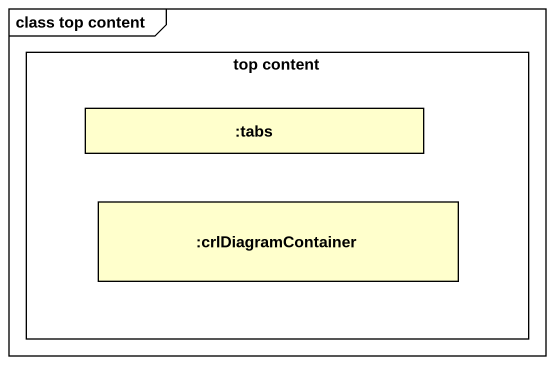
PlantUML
@startuml
mainframe class top content
rectangle "top content" as top_content {
  rectangle ":tabs" as tabs
  rectangle ":crlDiagramContainer" as crlDiagramContainer
}
@enduml
